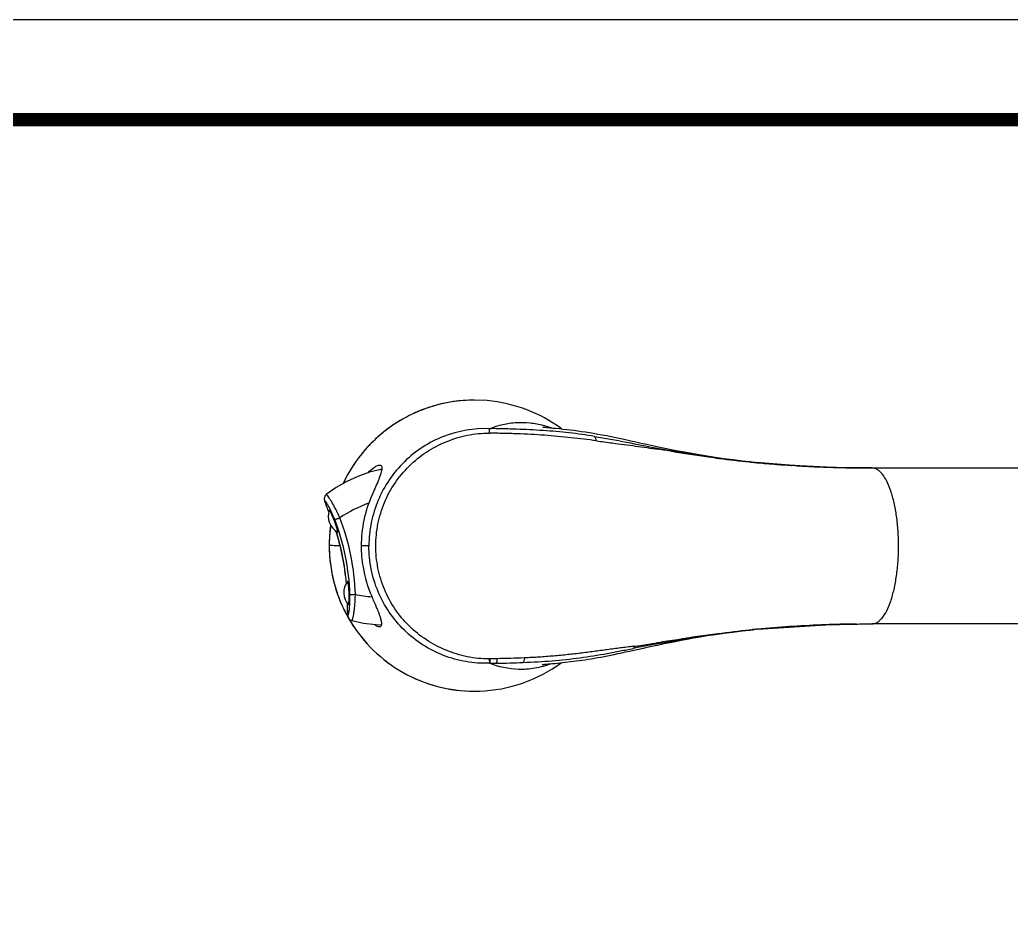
# Model space of a CAD drawing. Extents: x 0 to 1128, y 0 to 827.
# Drawn here: x 397.4 to 588.2, y 654.6 to 826.8 of the extents above; entities that cross this region are included whole.
import ezdxf

# ---------------------------------------------------------------- set-up
doc = ezdxf.new("R2010")
doc.units = 0
doc.header["$LTSCALE"] = 10
doc.header["$MEASUREMENT"] = 0
doc.layers.get('0').update_dxf_attribs({"linetype": 'CONTINUOUS'})
doc.layers.add('DLK3015-CA1_시공도$0$DEF_LAYER_ASSEM_MEMBER', color=7, linetype='CONTINUOUS')

msp = doc.modelspace()

# ---------------------------------------------------------------- linework, layer by layer
at = {"ltscale": 0.5}
msp.add_lwpolyline([(0, 0), (1128.400001525879, 0), (1128.400001525879, 826.8000030517578), (0, 826.8000030517578)], close=True, dxfattribs=at)
at = {"color": 5, "linetype": 'ByBlock', "lineweight": 200, "const_width": 2.6}
msp.add_lwpolyline([(18.14486312866211, 35.40284729003906), (1110.144863128662, 35.40284729003906), (1110.144863128662, 807.6028442382812), (18.14486312866211, 807.6028442382812)], close=True, dxfattribs=at)
at = {"layer": 'DLK3015-CA1_시공도$0$DEF_LAYER_ASSEM_MEMBER', "color": 7, "linetype": 'Continuous'}
for p, q in [((487.3478250117278, 753.5428430792849), (484.9150923487268, 753.6503748540849)), ((521.5202755716273, 744.362562797985), (520.3342759685274, 744.6113899608849)), ((522.7501219035275, 744.1116376237851), (521.5202755716273, 744.362562797985)), ((524.0289432017271, 743.859197293785), (522.7501219035275, 744.1116376237851)), ((531.265372247628, 742.617272718385), (529.6878893283274, 742.859151079685)), ((532.9227749946276, 742.381490673285), (531.265372247628, 742.617272718385)), ((467.0775148732273, 740.340612760785), (466.905239098427, 740.3167800997849)), ((538.9039427779271, 741.677205545785), (537.8409320189276, 741.786864740785)), ((537.904516352628, 741.779383106385), (538.0677633625273, 741.762392288085)), ((538.9039427779271, 741.677205545785), (539.279589288828, 741.6399995382851)), ((546.2519976036274, 741.075629717385), (539.2791337438275, 741.6403140903849)), ((561.3963576693277, 740.5957518871851), (560.533655285728, 740.5972865260851)), ((560.533655285728, 740.5972865260851), (561.1622395547274, 740.5958515085849)), ((561.1622395547274, 740.5958515085849), (618.802619658527, 740.595729332385)), ((456.3994128322274, 735.5049847457851), (456.3983970604277, 735.5042558749851)), ((456.9978673148271, 732.4524964095849), (456.9704256916275, 732.452687381485)), ((460.651491170227, 714.278383834785), (460.6758837751277, 714.2811968445849)), ((461.3176693746273, 711.2452183852852), (461.3183552261271, 711.2450492278849)), ((539.411988843427, 709.5626045909848), (552.5424122669274, 710.433393989385)), ((552.5424122669274, 710.433393989385), (557.7929261512272, 710.5690561432853)), ((557.7929261512272, 710.5690561432853), (558.6564116472273, 710.5779949400849)), ((558.4099077685278, 710.5774869259849), (558.6541982431272, 710.580363066385)), ((558.656387353727, 710.5803416777851), (560.8121795916268, 710.595084643785)), ((558.656387353727, 710.5803416777851), (558.9800581308273, 710.5837770056851)), ((558.9800581308273, 710.5837770056851), (561.3960016213277, 710.595752472085)), ((560.8121795916268, 710.595084643785), (561.3960023720274, 710.5957521892851)), ((618.7936655966278, 710.595752178685), (561.3961952314276, 710.595752178685)), ((538.470924398127, 709.468812211885), (537.8402555285275, 709.4030734008852)), ((537.8866854471271, 709.408353027985), (538.5933470683276, 709.4812112280852)), ((538.470924398127, 709.468812211885), (538.5937282190271, 709.4813327905849)), ((539.2489379319268, 709.5750908003852), (539.4094581918271, 709.5902103506851)), ((515.5542460480274, 705.5406973971851), (517.4682145500274, 705.961027050985)), ((519.3969609175274, 706.3810465424849), (520.4035519293275, 706.596172828785)), ((484.8816650546269, 697.6524762484851), (485.903126557927, 697.670692167485))]:
    msp.add_line(p, q, dxfattribs=at)
at = {"layer": 'DLK3015-CA1_시공도$0$DEF_LAYER_ASSEM_MEMBER', "color": 9, "linetype": 'Continuous'}
for p, q in [((537.9011661285276, 741.7459248268851), (537.8438032675276, 741.7517556502851)), ((537.8523169886275, 741.784549822685), (537.905684234227, 741.7789826845851)), ((537.8542885887273, 741.785495433885), (537.9045107715274, 741.7793809380851)), ((538.0646363286269, 741.7294108373849), (537.9011661285276, 741.7459248268851)), ((539.2769092749277, 741.6117960864849), (539.223326615027, 741.616855385485)), ((546.5477706560268, 741.047662181785), (546.083660639928, 741.0765336988852)), ((554.020373254727, 740.7075369927852), (553.8131892231277, 740.7138900222849)), ((561.4051492978269, 740.595729332385), (561.161363152527, 740.5958480761851)), ((464.6007219640269, 725.6027757321851), (463.1094515194272, 725.6105702846851)), ((465.1485141571275, 715.8340949333851), (465.1748658494271, 715.832350131285)), ((537.8422155447279, 709.437435587085), (538.0495443642276, 709.458264193785)), ((537.8873372607268, 709.408423816385), (537.8515164919272, 709.404231209885)), ((537.8907641445276, 709.4090739888852), (537.8517503989278, 709.404996855485)), ((538.0500282929279, 709.4584923500852), (538.4505112407278, 709.4981037643852)), ((484.8450602897274, 697.6525183407853), (484.8816650546269, 697.6524762484851))]:
    msp.add_line(p, q, dxfattribs=at)
at = {"layer": 'DLK3015-CA1_시공도$0$DEF_LAYER_ASSEM_MEMBER', "color": 7, "linetype": 'Continuous'}
for points in [[(520.3342759685274, 744.6113899608849), (519.1905629739276, 744.8564834470849), (518.0876048647278, 745.096378804785), (517.0200785142279, 745.3305703728852), (515.9847533970278, 745.5581503639851), (514.9792645460275, 745.7782399718851), (514.0016960355279, 745.990139531285), (513.0492640216271, 746.1935976805851), (512.1221995464275, 746.3878480538851), (511.2202939620274, 746.5723474628849), (510.3418865159274, 746.7469475205851), (509.4865657155278, 746.9113185062849), (508.6552595004268, 747.0649625451849), (507.8444211991273, 747.2082550354851), (507.0515550681275, 747.3414065029851), (506.2746037294273, 747.4647452474851), (505.5159976794275, 747.578181655585), (504.7727103169273, 747.682716107385), (504.0438129520271, 747.7790583865849), (503.3291616372271, 747.8678729193853), (502.6295773869278, 747.949705265785), (501.9484878638268, 748.024845216785), (501.285357626628, 748.0940849557851), (500.6425554558273, 748.157939646685), (500.0122577200273, 748.2179736317848), (499.3905160136273, 748.275568944985), (498.8683663897273, 748.324336962085), (498.4630183607278, 748.3645347306851), (498.2157589945273, 748.391577313485), (498.1027913756279, 748.405513082485), (498.0836934394274, 748.4081278507851)], [(526.7411103504273, 743.3550401948851), (525.3579101889272, 743.6066674799849), (524.0289432017271, 743.859197293785)], [(529.6878893283274, 742.859151079685), (528.1826996332275, 743.1054447489851), (526.7411103504273, 743.3550401948851)], [(537.8472146076274, 741.7863883544851), (536.5115841865272, 741.933444708885), (534.6696303705276, 742.153043812385), (532.9227749946276, 742.381490673285)], [(466.9052505022273, 740.316782419985), (464.686995857428, 739.759236631485), (462.466291319528, 738.979552244785), (460.3247075638274, 737.998800493785), (458.2802580404277, 736.825158428685), (456.3997823813279, 735.504507616185)], [(561.1629261792277, 740.5958471895851), (559.1468563005274, 740.6062070959852), (556.5654023403276, 740.6439714929852), (552.6649162625272, 740.753660324985), (546.2519976036274, 741.075629717385)], [(456.3983970604277, 735.5042558749851), (456.2472818654278, 735.3603907351849), (456.1099401147276, 735.153614531785), (456.0297699873272, 734.9355087368851), (456.0003629744278, 734.732274630185), (456.0038950453272, 734.5626643984851), (456.0223469863276, 734.4295719450852), (456.0482622840273, 734.310361864385), (456.0807488384271, 734.190322647185), (456.120379468528, 734.0616138487849), (456.1674080477278, 733.9210603960851), (456.2224192758276, 733.7657266292849), (456.2865191580277, 733.5920227228848), (456.3603701464272, 733.397921223185), (456.4444586233276, 733.1815907739851), (456.5388690517275, 732.9419320662851), (456.6436629574273, 732.6781050086852), (456.879310891627, 732.0881315770848)], [(458.1963247856274, 728.516008134985), (458.407327116227, 727.9146243965849), (459.2006649879277, 725.0346281075849), (459.7933270647272, 722.1064739490848), (460.1824678024277, 719.144221307085), (460.2310722350276, 718.360697132485)], [(460.4027937794272, 714.608615339685), (460.4090522501274, 714.317454393085), (460.4167206664279, 713.9743764862851), (460.4245262100276, 713.6628267869851), (460.4329394044271, 713.381578963385), (460.4423645713268, 713.1303108457851), (460.4529968720271, 712.908405037485), (460.4649879652279, 712.7133444824851), (460.4786311739272, 712.5413544652852), (460.4945246339275, 712.3879922179851), (460.5139836509279, 712.247178681685), (460.5394438321273, 712.1128311919852), (460.5767610117273, 711.9740853083849), (460.6401795953279, 711.8137878999851), (460.7458693470271, 711.6363579302852), (460.9047872809278, 711.4635933183849), (461.1141198239275, 711.322619934785), (461.3176693746273, 711.2452183852852)], [(461.3183941227271, 711.2451490823851), (463.5657217449279, 710.763051061685), (465.9049121442276, 710.480931431485), (467.0507479677271, 710.4485417544852)], [(523.5745132157272, 707.244425459985), (524.683278459228, 707.458522119585), (525.830854462627, 707.6725786673851), (527.0375263532278, 707.889082727485)], [(527.0375263532278, 707.889082727485), (528.3225046934276, 708.1096388625851), (529.7169741042271, 708.336881190585), (531.2685951834274, 708.574307515885)], [(531.2685951834274, 708.574307515885), (532.9277083618272, 708.8097499404851), (534.6402661422271, 709.033474027085), (536.4451744751277, 709.249221768685), (537.8463445003272, 709.4036354109849)], [(517.4682145500274, 705.961027050985), (518.4183089919279, 706.1689179448849), (519.3969609175274, 706.3810465424849)], [(520.4035519293275, 706.596172828785), (521.4356124669275, 706.8125897697851), (522.491948741028, 707.0288383955849), (523.5745132157272, 707.244425459985)], [(497.9775373980274, 702.7775019205851), (497.9636500497272, 702.7753131801851), (497.9737744338272, 702.776692138385), (498.0586569082279, 702.787478736685), (498.2340779056276, 702.8074515819849), (498.4710388081276, 702.8318858881848), (498.7501410871273, 702.8586234311852), (499.1138916524269, 702.8920472852851), (499.5252154109276, 702.9294430395848), (499.9610220508275, 702.9694329100851), (500.4170556394274, 703.0122262104851), (500.8886895216274, 703.0578463997849), (501.3718298976273, 703.106262875785), (501.8672938376276, 703.1578967359851), (502.3752827846274, 703.2131097439851), (502.8948532075274, 703.2721373598849), (503.4238020600278, 703.3350363801851), (503.9612441997269, 703.4019771191852), (504.5070746254278, 703.4732095069851), (505.0617061875273, 703.5490515665849), (505.6259365017277, 703.6298887390849), (506.2013280594274, 703.7162481160851), (506.787926673127, 703.808447932385), (507.3819137784276, 703.905973752785), (507.9835791641271, 704.0087796435851), (508.5940385223275, 704.116964904985), (509.2144149336273, 704.230654532485), (509.8453249523272, 704.349882953185), (510.4865873685276, 704.4744645944852), (511.1411795099275, 704.6048012213851), (511.814927787027, 704.741908603485), (512.5138351948272, 704.886896534385), (513.2436328361273, 705.0408560426849), (514.0089586323274, 705.2046472090851), (514.8148846291278, 705.379168194085), (515.5542460480274, 705.5406973971851)]]:
    msp.add_lwpolyline(points, dxfattribs=at)
for centre, radius, start, end in [((484.9032974956272, 725.7492309627851), 27.9011544051, 89.97615544503361, 122.9319532273926), ((484.8695139499268, 725.3170117782852), 28.3344239108, 53.60004950918627, 84.98213065851793), ((484.9493614102275, 725.679301694285), 27.9848895302, 122.9332751974692, 154.6201802810953), ((559.8641962911279, 951.9761146680851), 211.3407049417, 264.0803254292166, 264.308091493382), ((559.9077372210277, 952.4156442912849), 211.7823861957, 264.4102625867031, 264.5510530025815), ((487.0534514072278, 725.6015975074852), 23.9443406864, 156.083849257017, 179.9785294672), ((460.2805879991274, 731.315809754585), 3.4999998446, 161.0440948854197, 240.8921396963746), ((485.0403010941272, 725.6466885395848), 28.0832163441, 172.1310729650967, 179.9623950917953), ((484.997657945727, 725.646502119085), 28.0405733281, 179.9619569874966, 208.9184590218062), ((487.1348557993279, 725.6016873942849), 24.0257450395, 179.9788165728006, 189.8012935850085), ((487.170047352427, 725.6199981520849), 24.0635430293, 189.8299914867957, 203.7966107382186), ((463.2558635869273, 716.616412850185), 3.4999998649, 142.1096388117925, 221.9174991133924), ((484.9922448014277, 725.6452674412849), 28.0352381512, 208.9215999516931, 210.4290945779956), ((484.9723165263276, 725.633608344685), 28.0121498623, 210.4291763404344, 211.282711599291), ((560.4685656134279, 484.3313640205851), 226.2410967427, 92.23732733751119, 95.34097130626714), ((561.4326890107277, 466.133696024885), 244.4626616861, 91.82146810040146, 92.29661778367145), ((561.4051076334272, 467.003396121485), 243.5925243495, 91.09224325736905, 91.82148602437442), ((561.3930535194268, 467.5986949938851), 242.9971038662, 90.70340737429127, 91.09207719547994), ((484.8888096477276, 725.977953977585), 28.3254286813, 272.052166715207, 306.0853852577115)]:
    msp.add_arc(centre, radius, start, end, dxfattribs=at)
at = {"layer": 'DLK3015-CA1_시공도$0$DEF_LAYER_ASSEM_MEMBER', "color": 9, "linetype": 'Continuous'}
for centre, radius, start, end in [((484.9047552235279, 725.724157269585), 27.9262194977, 89.97879148439795, 98.86370539868925), ((484.9104685792272, 725.737300965385), 27.9145439793, 111.2626205036642, 116.7719952384228), ((484.9125755413279, 725.7293906709851), 27.9226798946, 107.8022707207647, 111.260763333308), ((484.9082565362278, 725.7376010789849), 27.9135422067, 101.8059384006591, 107.7989824169991), ((484.9019489922275, 725.7649972443851), 27.8854350727, 98.87093807353901, 101.8047694322961), ((484.9029869625274, 725.7448603543851), 27.9042865697, 120.3808783547051, 122.9277819143853), ((484.9361591552279, 725.6885507289849), 27.9696405985, 116.7739978242847, 120.3811624997182), ((484.965068823527, 725.6593227857852), 28.0099328698, 125.5235025212085, 129.919947396564), ((484.9075944432279, 725.739761149485), 27.9110711827, 122.9300307231091, 125.523421565626), ((493.8986460133274, 733.4352820059848), 15.9413066667, 68.26749420379595, 74.33551517260594), ((484.9272264096271, 725.7057735346852), 27.9500237523, 129.9215571952141, 134.7234961655186), ((484.9647670009272, 725.669481784885), 28.0022262549, 134.7258185075104, 139.4281729476863), ((455.0169052908277, 298.898636041185), 450.0519722893, 81.32434296119628, 81.65759731377065), ((484.9560349230269, 725.6785561194852), 27.9896915171, 139.4306568860079, 144.1246985633726), ((563.6029383858277, 987.2763305706849), 246.8534844471, 260.5100610915841, 262.1691011299026), ((561.4778249865276, 962.0132895306851), 221.5405039247, 261.8240369604925, 262.3617230510611), ((554.9348029036273, 906.4080582430852), 165.5074344242, 261.984220331925, 264.0757918654919), ((556.5047490946272, 924.6420815914851), 183.8398820224, 262.3497623637103, 264.174071061105), ((485.0024550597273, 725.645682323785), 28.0465703008, 144.1258544715091, 148.9349452486721), ((537.8235692580274, 741.245929339585), 0.5402757168, 63.58999250059025, 69.44959608149537), ((560.9060962474268, 970.9247013776849), 230.3307034198, 264.3087600452385, 264.4538531425919), ((560.7620464213269, 969.4412891735851), 228.8403134978, 264.453855022618, 264.5992596404039), ((560.6200444090273, 967.9381316609849), 227.330463405, 264.6127974905349, 264.7449373171382), ((559.7078640317268, 958.1869266654851), 217.5368219688, 264.7491817715569, 265.723144931066), ((560.218358111928, 964.866417463785), 224.2357834815, 265.720348701098, 266.1437906526946), ((560.4261991221274, 967.925724827885), 227.30214237, 266.1433813889107, 266.382290101008), ((561.0479461471277, 978.364689202785), 237.7595979206, 266.5035492224727, 267.3708660635131), ((561.4153177209273, 985.8960038728851), 245.2998375594, 267.3658403884806, 267.5727381587258), ((561.4861812861272, 987.5759855428851), 246.9813130827, 267.5728191179197, 268.2197000821176), ((561.4461307614274, 986.231515127185), 245.636246742, 268.267644119421, 268.5446394954962), ((561.4154167890274, 985.0024129860851), 244.4067610133, 268.5445192818201, 269.2899395704154), ((561.4042603636271, 984.134802928085), 243.5390793234, 269.2900345333966, 269.7939706037764), ((561.4017404184269, 983.5964812638849), 243.0007520788, 269.7941083459634, 269.9433227882687), ((484.9643377641278, 725.670204624485), 28.0012659681, 148.9376798058692, 153.5581230786164), ((485.0076622578272, 725.6489006588849), 28.0495445746, 153.5585656581967, 154.5068739114085), ((473.6809242608269, 708.9932072110851), 26.4682388637, 110.021934093096, 123.6861685703849), ((417.9648495395268, 715.0182885592849), 44.0440798275, 1.585105833401759, 21.29995971981566), ((485.0791971180279, 725.6427486391849), 28.1210938416, 172.6938727717032, 177.6752422860962), ((485.0386133641277, 725.6475930813849), 28.0802235246, 172.0825650052007, 172.6931464714008), ((417.9013530873272, 715.019310283185), 43.05325517359999, 1.581198935800975, 21.30386692800716), ((417.2829367760278, 715.0251397768852), 43.0994784733, 4.443867099299831, 18.24740697317837), ((484.9657835129274, 725.648963389285), 28.0075673947, 179.9669300236005, 182.3472444551958), ((484.9615946708273, 725.6479010913849), 28.0033791867, 177.6760153573014, 179.9647514638996), ((484.9976306135268, 725.645572287885), 28.0392492822, 182.337655582002, 209.1730469478707), ((466.9025154286273, 742.1480421188851), 26.3723403767, 259.269201068875, 266.1864928457987), ((484.976789273227, 725.636383049585), 28.0165724318, 209.1774141748321, 210.4081684352313), ((484.9797905692276, 725.6381383928851), 28.0200493529, 210.4081577095135, 211.3089589323297), ((562.7905290175277, 470.1933755149851), 240.5178134037, 97.41847483822426, 99.28075236870006), ((539.0811029051274, 660.569421700885), 48.6857374276, 98.42821367176627, 98.67726802799172), ((555.1122764722277, 543.4715674541851), 166.8287407889, 95.9385944139828, 98.03694792970494), ((560.8116748470275, 481.3876526777851), 229.2038383902, 95.39828117059037, 95.59869097691674), ((587.9231468721273, 333.4022188686851), 379.4614585026, 100.3215072734926, 101.0060450483144), ((603.2163256890271, 179.065506208485), 534.4009259526, 98.52441046979278, 98.94274353113649), ((487.8086977423272, 699.792276347785), 3.2408463706, 89.19465086631457, 90.63179048398653)]:
    msp.add_arc(centre, radius, start, end, dxfattribs=at)
for points, start_tangent, end_tangent in [([(487.8069750509276, 748.150706705685), (478.9746924326273, 746.6545721636849), (474.9635595421278, 744.609212397085), (471.4381687477271, 741.805240559785), (468.5399595600275, 738.3553086791851), (466.3832435343274, 734.3969886504851), (465.052333462927, 730.089614845185), (464.6007226739275, 725.6027748204851)], (-0.9991583104546402, 0.04102036871395871), (-0.000604506018331067, -0.9999998172862203)), ([(487.7838468807277, 747.278524461585), (487.7931520681268, 747.5630826474851), (487.8078183973275, 748.151155296785)], (0.03401237698102327, 0.9994214117238538), (0.01050444548510913, 0.9999448267904838)), ([(487.8069750509276, 748.150706705685), (490.3722167741271, 748.9618578607851), (492.9816434719269, 749.340005519085), (495.6023332063269, 749.2831360013852), (498.2028572080271, 748.784517303985)], (0.9276527751015545, 0.3734438764344445), (0.9628637953457285, -0.269987613812966)), ([(507.9905638310274, 746.677820867385), (503.1431924816279, 747.339181946485), (500.6572593281271, 747.591289382585), (498.1332321337268, 747.7889719868851), (495.5797480025276, 747.9351647232852), (493.0020448243267, 748.0438791082852), (491.7057845420277, 748.0878410953851), (490.4058215397272, 748.1256231764851), (489.7553045997274, 748.1396837007851), (489.1042072660275, 748.154032449685), (488.4547116958274, 748.1580208268851), (487.807821881428, 748.1514877283851)], (-0.9876213611635001, 0.1568567721635112), (-0.9982763496375877, 0.05868841243595684)), ([(487.7625753519278, 703.8825021216851), (485.6267290595279, 703.9616200609848), (483.5183384067277, 704.2935316703852), (479.4363562765275, 705.537464746485), (475.6642692807272, 707.533290347885), (472.3443736775271, 710.2153826828849), (469.6161864915275, 713.4995959278849), (467.5864440478272, 717.2581935200851), (466.8641439821276, 719.2716879857851), (466.3417704257272, 721.346144191185), (466.0255302327278, 723.4621560159849), (465.9243203366277, 725.5990581640849), (466.0285493073279, 727.735812573685), (466.3445808562274, 729.851608839585), (467.5808113610274, 733.9414357534849), (469.621360900328, 737.694171633985), (472.3632934025272, 740.9679391647851), (475.6842765800275, 743.649471117385), (479.4544794488274, 745.6473649918851), (481.4670870652271, 746.3622239479851), (483.5389066140269, 746.8797671805851), (487.7838535688279, 747.278510094085)], (-0.999295925667651, -0.0375187012572752), (0.9994821779204974, -0.03217725935034534)), ([(508.4066050574274, 745.817401214885), (503.4825149094268, 746.4120870367851), (500.9459761755279, 746.6674054493851), (498.3674141207275, 746.8804985574852), (495.7537466284275, 747.044328253585), (493.1133039893275, 747.1613537503849), (491.7857687348278, 747.2050441982851), (490.4547940772272, 747.2414024981849), (489.1208303114272, 747.2644960196851), (488.4524329344276, 747.2640171846851), (487.7838716746273, 747.279004778685)], (-0.9914401728317581, 0.1305618002914099), (-0.9979347469834389, 0.06423582149470713)), ([(508.4066046336275, 745.8174004144851), (508.2333638708278, 746.3336593797849), (507.9905638310274, 746.677820867385)], (-0.2176875496131552, 0.9760185094266504), (-0.7441559214452186, 0.6680059614838911)), ([(507.9921818483272, 746.6763154545849), (514.1859031950271, 745.5536807518852), (520.123635112328, 744.4122450308851)], (0.987718106663911, -0.1562464136172696), (0.9843361035554036, -0.1763021135362989)), ([(508.4066041808273, 745.8173995030852), (511.4669441971273, 745.408224624585), (515.925404458827, 744.8102144244849), (520.3142116027275, 744.188433098785)], (0.9914387983750079, -0.1305722370058838), (0.9897155468763009, -0.1430494189828977)), ([(520.123358534327, 744.412469776385), (525.8925485230275, 743.4438802863851), (531.8579921561268, 742.5171132769851)], (0.9852729456942049, -0.170988954272095), (0.9901977824094055, -0.1396723011605941)), ([(520.3142116027275, 744.188433098785), (520.2696994658272, 744.2527477410849), (520.1235683118275, 744.412288891685)], (-0.5434472323945756, 0.8394433307869427), (-0.7572436188595985, 0.6531325299634212)), ([(525.9926232192274, 743.3237702637848), (525.2149297337273, 743.445122427785), (522.9031961860273, 743.8009259382852)], (-0.9880969076434368, 0.1538327049280404), (-0.9889745936656119, 0.1480852898971999)), ([(529.9691881277276, 742.7248766243852), (528.9674737696278, 742.870819809485), (525.9909848407278, 743.325254751285)], (-0.989852538931914, 0.1420983855293357), (-0.9880764151494129, 0.1539642745103077)), ([(532.030971996428, 742.4384763672851), (531.8579921430273, 742.517113199885)], (-0.821463478508128, 0.5702611274471778), (-0.9738413743725801, 0.2272289100447491)), ([(467.0404174889272, 740.1260595465851), (466.9628015362268, 740.272949190085), (466.9313919967271, 740.3081009421851), (466.9052521004269, 740.316782745085)], (-0.4046855935543482, 0.9144558876017831), (-0.9799449298188219, -0.1992684985701068)), ([(537.9038377358274, 741.7792320840849), (538.0132229180272, 741.7518239328851)], (0.9916027788445086, -0.1293210307252792), (0.9365944064545372, -0.3504153504030231)), ([(566.5264920171276, 725.569572240785), (566.4293781978276, 728.495476295185), (566.1395404197274, 731.3106558322852), (565.6668386742276, 733.905804185885), (565.0305316640279, 736.182833948285), (564.254037614428, 738.0517285758851), (563.3680399563273, 739.443519309285), (562.8942510525276, 739.941445373785), (562.4059878581274, 740.301340577485), (561.9080279586269, 740.5203764355851), (561.4051492975268, 740.595729332385)], (0.0005934692893367323, 0.9999998238970859), (-0.999986979915237, 0.005102940329202515)), ([(458.9985166215274, 731.021802014985), (458.7804280294276, 731.5009788099851), (458.5571136481276, 731.9723480293851), (458.3310275389276, 732.4295818559849), (458.1061351302269, 732.8683685608851), (457.6719709522276, 733.6722661843851), (457.2747106841271, 734.348522215385), (456.9372060593269, 734.8776375528851), (456.6734222631276, 735.249731000385), (456.5723258790276, 735.3745238971851), (456.5298171573268, 735.421490076985), (456.4927538252268, 735.458242474785), (456.461177160927, 735.484902451585), (456.4350952256273, 735.5015546525851), (456.3994131505278, 735.5049850402852)], (-0.3947826482900745, 0.9187745428608018), (-0.8307628944594092, -0.5566264575003821)), ([(458.0126376644275, 730.6611653721852), (457.7416634490273, 731.326600498985), (457.4623247072268, 731.9603394512851), (457.1859091275273, 732.543310580485), (456.9240699452275, 733.0572793118849), (456.6891712296274, 733.484508473985), (456.4893742249278, 733.818172356685), (456.4035116964278, 733.951107679985), (456.3277498275274, 734.061109185785), (456.2626542902271, 734.1477749599851), (456.2085748282279, 734.211035230385), (456.1657758407273, 734.250938678485), (456.1486124242274, 734.262246203285), (456.1342600344269, 734.2678730023849), (456.1227090417269, 734.2678802627852), (456.1139654169274, 734.262288615085), (456.1080644551275, 734.251042456885), (456.1050446884274, 734.2340777704851), (456.1078020946279, 734.1827367279852), (456.122508428427, 734.1077526540848), (456.1493815776275, 734.008613500685), (456.1884271575273, 733.8851582442849), (456.239191200928, 733.7380002882851), (456.3011539090276, 733.5678348813851), (456.373783152927, 733.375297311685), (456.4566084885273, 733.1608919553851), (456.6514908453273, 732.6675203295849), (456.8784160348278, 732.0990048455851)], (-0.3633801881113108, 0.9316409388214906), (0.370568693818254, -0.9288050619811636)), ([(458.0126280449276, 730.6611907695851), (458.0233587106268, 730.662894265085), (458.042815362327, 730.6680600611849), (458.0708922773274, 730.6766506387848), (458.1073451538268, 730.6885828939849), (458.2035054652279, 730.721844790985), (458.3274648685274, 730.7665353279851), (458.474995186727, 730.821141348285), (458.6402815468273, 730.8835054464851), (458.9985166215274, 731.021802014985)], (0.9999801330321019, -0.006303454695653664), (0.9312021181926555, 0.3645032442564974)), ([(458.9400533368271, 725.6390898075852), (458.2709118296279, 725.645663305985), (456.9582207834274, 725.665128795385)], (-0.9999588716557318, 0.009069454062726898), (-0.9997029544829299, 0.02437217261757866)), ([(487.7734456292274, 703.033718414885), (483.2812652539269, 703.335573990285), (478.9439379365276, 704.540508111385), (474.9358367561272, 706.5896457399849), (471.4149551619275, 709.397180333385), (468.5216409578279, 712.8497248461849), (466.3702426697273, 716.8092651551851), (465.0460846943279, 721.1170371825851), (464.6007219640269, 725.6027757321851)], (-0.9992908000937458, -0.03765497109282343), (0.0006542664678849449, 0.9999997859676717)), ([(561.3961711028278, 710.595752472485), (561.8983801393279, 710.6683381487851), (562.3957813910274, 710.884203562385), (562.883617518728, 711.240590700485), (563.357130703027, 711.7347466382851), (564.2431114825267, 713.118389411085), (565.0203527409276, 714.9788779216851), (565.6582175675276, 717.247934751585), (566.1332250480273, 719.8362336934849), (566.4260065019271, 722.646384233685), (566.5264920156278, 725.569572240785)], (0.9999999986613981, 5.174170313393035e-05), (0.0005934692906435923, 0.9999998238970851)), ([(460.4061577932271, 714.597975891385), (460.4200771545275, 713.988338638585), (460.4350575161279, 713.456658257885), (460.4437977560274, 713.2258456930849), (460.4537480195277, 713.0203418240849), (460.4650395330273, 712.8399316139848), (460.477748207828, 712.683836546285), (460.492007069628, 712.5523238762848), (460.5079755435272, 712.4462030066852), (460.5257273811276, 712.3657625913852), (460.5452625002272, 712.310841928585), (460.5556905192279, 712.2928895062851), (460.5665446866278, 712.2812331671851), (460.5778132015275, 712.2758398716851), (460.5894842629277, 712.2766765850852), (460.6015444918276, 712.2837273652849), (460.6139754018277, 712.2970316103851), (460.6398711916272, 712.3426028087849), (460.6670045840274, 712.4137867069851), (460.6951211851274, 712.5109149365849), (460.7530159218277, 712.783449392085), (460.8102965239268, 713.1564491599852), (460.8629826870274, 713.6247772920851), (460.9062856861274, 714.183046677585), (460.9356249198272, 714.813834789785), (460.9471826991276, 715.496281808385), (460.9382145907275, 716.2073056480849)], (0.02226615363798063, -0.9997520784685421), (-0.02718536951591656, 0.999630409543589)), ([(461.9921400966268, 716.2318289657851), (461.6080052618272, 716.2214781272851), (461.2731920031274, 716.213185190385), (461.1407785058273, 716.2102304557852), (461.0382938710272, 716.2082041712849), (460.9698077466273, 716.2072171269851), (460.9382153915276, 716.2072814971852)], (-0.9996114734448128, -0.02787296463403821), (-0.9991370717961063, 0.04153446475762694)), ([(461.3183599786271, 711.2450458704852), (461.3534539933271, 711.2591626124849), (461.3726752005277, 711.2826133742851), (461.392968492828, 711.3171253595851), (461.4143055198274, 711.3628299475849), (461.4366417399269, 711.419797004185), (461.4840537928276, 711.5675290525851), (461.5345465992268, 711.7599553545851), (461.5873082771268, 711.9959803040849), (461.6413965589272, 712.2740253301849), (461.6960553810277, 712.593110765285), (461.8001391753278, 713.3464892392849), (461.8462750127273, 713.774015365985), (461.8878996052272, 714.229839615085), (461.9238146766274, 714.708841171185), (461.9528749107276, 715.205757987085), (461.9757032574271, 715.7156715331848), (461.9921400966268, 716.2318289657851)], (0.9740628889922005, -0.2262774586390974), (0.0109688894025661, 0.9999398399230198)), ([(461.040088438227, 711.077443779785), (465.4869183761275, 705.5110645795849), (471.1928022700267, 701.2510253174851), (477.7879462000274, 698.5735281370848), (484.8450602897274, 697.6525183407853)], (0.5196528398029162, -0.8543775079464375), (0.9999983631637277, -0.001809328567574469)), ([(531.787673413528, 708.661735579785), (525.7635782605275, 707.7184335643851), (519.9344582453268, 706.7231755637849)], (-0.9901398287568781, -0.1400825453413096), (-0.984575036201186, -0.1749628477404093)), ([(527.1993623239268, 708.0331366344849), (526.3919900627279, 707.912796878385), (524.0012784926275, 707.563711585985)], (-0.9887836843029697, -0.1493546974696315), (-0.9885226827145589, -0.1510725182116572)), ([(527.2003005113274, 708.034275391585), (528.3229499164272, 708.2052741996849), (531.7359564101271, 708.6979500863849)], (0.9884413448116354, 0.1516037857936472), (0.9908098746949082, 0.1352619392403503)), ([(531.9446653991272, 708.729004374085), (531.7876733944267, 708.6617356935851)], (-0.8406293305280571, -0.541610864602946), (-0.9750692519349071, -0.2219007749673276)), ([(531.9445508844274, 708.7289041347849), (533.4349797311279, 708.9353797833851), (537.8422155447279, 709.437435587085)], (0.989267500483938, 0.1461157503018132), (0.9949388678542554, 0.1004820841388788)), ([(538.0495557706272, 709.458233509085), (537.8866640692277, 709.408551514985)], (-0.8958153211050509, -0.4444264961424496), (-0.9925150722559682, -0.1221221984109786)), ([(515.7567672077275, 706.2927656802849), (515.1508793180274, 706.2227145534848), (514.5462710727279, 706.161505866585), (513.9307226816272, 706.086503859985), (513.3130407751269, 706.012101118085), (512.0654014589272, 705.854722035685), (510.7997935183275, 705.683425221385), (508.2241442252271, 705.3309209210852), (505.5893804420275, 704.992726566285), (502.8960749682274, 704.685327236785), (500.1485231381275, 704.4213457549849), (497.3543133717276, 704.2092265782851), (494.5231027239279, 704.055854636485)], (-0.9874835257281903, -0.1577221811142075), (-0.9990102871404773, -0.04447972782629473)), ([(515.7567671352272, 706.292765837085), (515.6959834480276, 706.170908877285), (515.4791868445272, 705.8842630071849)], (-0.4103254214726605, -0.911939169294358), (-0.7323616161454277, -0.6809159002379495)), ([(515.756768762827, 706.2927629568851), (516.2987535508273, 706.364003511685), (516.8489558157271, 706.4510140718851), (517.9479096280274, 706.6241623122851), (519.0465852341276, 706.7976053901848), (520.145103800427, 706.9703477783851)], (0.9958655062305088, 0.09083993340074864), (0.9879332001925943, 0.1548805732079384)), ([(520.1451014078275, 706.970344755385), (520.0963418351275, 706.898250017385), (519.9344581297273, 706.7231759112851)], (-0.5317341328820944, -0.8469113365212011), (-0.7702157928254557, -0.6377833742598304)), ([(494.5231031625271, 704.0558521037851), (491.881769114927, 703.965251983585), (489.2258077117276, 703.9090744589851)], (-0.9992752376145964, -0.03806572592624743), (-0.999835536395873, -0.01813560475907004)), ([(494.3151676437274, 703.183707953985), (499.8621073752274, 703.5168738345851), (505.2427918800277, 704.0971697620848), (510.4337763565272, 704.9163591238851), (512.9711664782271, 705.3929317851848), (515.4791868445272, 705.8842630071849)], (0.9991783868781643, 0.04052839986416449), (0.9819325252021185, 0.1892313820437595)), ([(494.5231027239279, 704.055854636485), (494.4340574627277, 703.5109710352849), (494.3774723198276, 703.316489667985), (494.3151676437274, 703.183707953985)], (-0.1088946356140941, -0.9940532975321162), (-0.5444469372478443, -0.8387952864206153)), ([(487.7619978578277, 703.880923414185), (487.8708044832274, 703.882838746285)], (0.9996737403841957, -0.02554237236968961), (0.9996306284695249, 0.02717731821984969)), ([(487.7626269303273, 703.879494424785), (487.7686518622268, 703.602256696485), (487.7729622235274, 703.032925691685)], (0.02420303854979614, -0.9997070635565987), (-0.01841518447040317, -0.9998304261128089)), ([(499.6746605484277, 702.9419224503849), (496.5069649417273, 702.0545398612849), (493.3909368441273, 701.841612548485), (487.7744409533279, 703.0329103801851)], (-0.9299429021418635, -0.3677039553172751), (-0.9287754798736457, 0.3706428307487942)), ([(487.8708055900279, 703.8828386703849), (487.869922712227, 703.6051912038852), (487.854249556327, 703.032802549885)], (0.0009508627300304536, -0.9999995479299323), (-0.07241831536131368, -0.9973743467726797)), ([(487.854249556327, 703.032802549885), (488.4996797172271, 703.0309897090849), (489.1457712903275, 703.034553223285)], (0.9996828108724224, -0.02518486939042123), (0.9999346873254499, 0.01142895810452265)), ([(489.2258075879272, 703.9090760500849), (488.5486669625279, 703.896785368885), (487.8708055900279, 703.8828386703849)], (-0.9998595918282918, -0.01675698746678806), (-0.9991473077969992, -0.04128749595226771)), ([(489.2258077117276, 703.9090744589851), (489.1923857029269, 703.3694505724852), (489.1457711564271, 703.034555275585)], (-0.04030394539450539, -0.999187465886976), (-0.2338264313919955, -0.9722783551959205)), ([(489.1457711564271, 703.034555275585), (491.7350405310272, 703.089278605885), (494.3151678171271, 703.183706319985)], (0.999977362367088, 0.006728651674859055), (0.9991359911548099, 0.0415604521040811))]:
    msp.add_spline(points, degree=3, dxfattribs=dict(at, start_tangent=start_tangent, end_tangent=end_tangent))
at = {"layer": 'DLK3015-CA1_시공도$0$DEF_LAYER_ASSEM_MEMBER', "color": 7, "linetype": 'Continuous'}
for points, start_tangent, end_tangent in [([(464.4398997760272, 739.6790523295849), (465.6796846680272, 740.749264189785), (466.2242669055267, 741.045037283785), (466.6691877946269, 741.1473006773849)], (0.690458954294657, 0.7233715728685562), (0.9999511174611654, -0.009887501613996935)), ([(467.0727275000272, 740.2859502589849), (466.8221322894278, 739.3130819451849), (466.3638464756277, 738.1048951164851), (465.791992784827, 736.746303584885), (465.4829213837274, 736.0335762346851), (465.1700419003273, 735.3086153721852)], (-0.1411743825870313, -0.9899847441759749), (-0.4056384707184698, -0.9140336050021253)), ([(466.6691877946269, 741.1473006773849), (466.853588804328, 741.1112119249851), (466.9874599702271, 741.0054649336851), (467.0682824977275, 740.8295567676851), (467.0957703840268, 740.585704440685)], (0.9999511174610977, -0.009887501620848104), (0.004546768998697557, -0.9999896633924137)), ([(467.0957703840268, 740.585704440685), (467.0945360468268, 740.516225659185), (467.0727275000272, 740.2859502589849)], (0.004546769148679175, -0.9999896633917317), (-0.1411743824997204, -0.9899847441884257)), ([(458.5779406622278, 728.2580122365848), (458.5858211350278, 728.255603404285), (458.5921388150273, 728.2580424108851), (458.5968707485272, 728.2653429075849), (458.5999942357275, 728.277517504685), (458.6013615415268, 728.316390152085), (458.5961733800268, 728.3742935545849), (458.5843770161273, 728.450782143585), (458.5659449125269, 728.5452123666851), (458.5408625313275, 728.656860837885), (458.5091798762278, 728.784777852085), (458.4709932231272, 728.9278533547849), (458.4264563701272, 729.0848254610851), (458.3192809630273, 729.4345972849851), (458.1904022480276, 729.820778908185), (458.0438868086276, 730.228098720185), (457.8852079016269, 730.6399591885852), (457.7208760370277, 731.039666525985), (457.5580549600272, 731.411468250385), (457.4039806539276, 731.741493806785), (457.2654651471275, 732.0183233543851), (457.1485801003273, 732.232884283985), (457.0581797211271, 732.378918296685), (457.0240713670273, 732.4249546149849), (456.9978673148271, 732.4524964095849)], (0.8732861408169931, -0.4872076726170918), (-0.7727383887741356, 0.6347246509430312)), ([(460.6758837751277, 714.2811968445849), (460.6907352528269, 714.310956893285), (460.7056523547271, 714.3613708651851), (460.7204151816277, 714.432082387885), (460.7347884236278, 714.522507753685), (460.7613612082278, 714.7595339404852), (460.7831796561277, 715.0648833606851), (460.7980254371269, 715.428019569285), (460.8039744689277, 715.8353774869852), (460.7997005905272, 716.270952093085), (460.7847601597277, 716.7169106665849), (460.7597370126277, 717.1546955548849), (460.7262134263274, 717.5663632037849), (460.6865534070275, 717.935645035385), (460.6653003854271, 718.099973642185), (460.6435952400279, 718.248800835685), (460.6218077019275, 718.3808549840851), (460.6002956864277, 718.4950494314849), (460.5793978435277, 718.590454317985), (460.5594216986274, 718.666376975885), (460.5406488867275, 718.7222214037849), (460.5233108037273, 718.7575530025852), (460.5152477805277, 718.7674120632851), (460.5076167218276, 718.772060372085), (460.5004357647276, 718.7715118624851), (460.4937230464275, 718.765780468085)], (0.6066016660294253, 0.7950059237328523), (-0.6141089673594466, -0.7892212466784673)), ([(466.6531271276272, 710.090137246985), (466.8251666264277, 710.121105992585), (466.9537363096279, 710.2111855998851), (467.0716227929279, 710.568576733685), (467.0628491073276, 710.831437058785), (467.0128903987279, 711.144550931785), (466.8049976131279, 711.900033750685), (466.4821071113274, 712.7905293598851), (466.0796488751275, 713.7765266556848), (465.6280517554278, 714.8270297812851), (465.1523002868271, 715.910569305885)], (0.9999308034887497, 0.01176385286985463), (-0.4039932860332107, 0.9147619498208749)), ([(461.0326976460274, 711.0879839930849), (465.4862482753269, 705.510976354585), (471.2032819625274, 701.2447703377852), (477.8115993381271, 698.567221860585), (484.8815881936271, 697.652474878985)], (0.5192621416509944, -0.8546150175652325), (0.9999998797285105, -0.0004904517967161074)), ([(465.6861064569275, 710.479231898785), (466.217830090427, 710.1896390318852), (466.6531271276272, 710.090137246985)], (0.834039658897346, -0.5517044928096916), (0.9999308034888248, 0.01176385286347959))]:
    msp.add_spline(points, degree=3, dxfattribs=dict(at, start_tangent=start_tangent, end_tangent=end_tangent))

doc.saveas('drawing.dxf')
